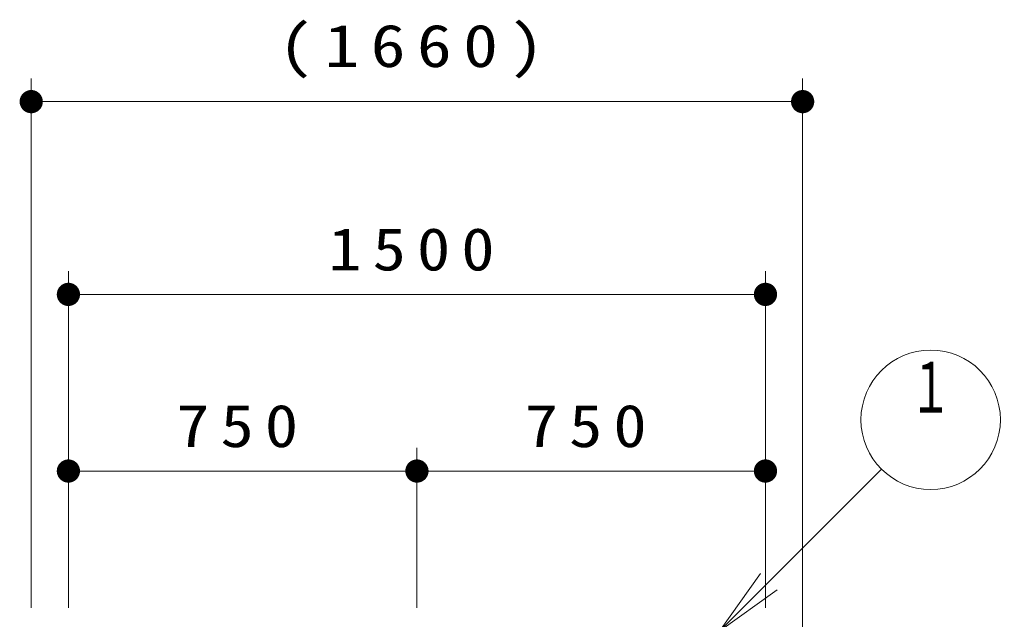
# Model space of a CAD drawing. Units: millimetres on the paper, scale 1:50. Extents: x -385 to 0, y 0 to 267.
# Drawn here: x -332.85 to -290.64, y 101.07 to 126.88 of the extents above; entities that cross this region are included whole.
import ezdxf
from ezdxf.enums import TextEntityAlignment as Align

# ---------------------------------------------------------------- set-up
doc = ezdxf.new("R2010")
doc.units = ezdxf.units.MM
doc.layers.add('1_50', color=7, linetype='Continuous', lineweight=25)
doc.styles.add('ＭＳ ゴシック', font='')
doc.styles.get('ＭＳ ゴシック').set_extended_font_data('MS Gothic')

# ---------------------------------------------------------------- blocks, each defined once
blk = doc.blocks.new('filled_dot')
at = {"color": 0, "linetype": 'Continuous', "lineweight": -2, "const_width": 1.25}
blk.add_lwpolyline([(-0.625, 0, 1), (0.625, 0, 1)], format="xyb", close=True, dxfattribs=at)

msp = doc.modelspace()

# ---------------------------------------------------------------- linework, layer by layer
at = {"layer": '1_50', "lineweight": 13}
for p, q in [((-332.348, 101.571), (-332.348, 124.348)), ((-299.148, 100.086), (-299.148, 124.348)), ((-332.348, 123.348), (-299.148, 123.348)), ((-330.748, 108.454), (-330.748, 116.054)), ((-300.748, 108.454), (-300.748, 116.054)), ((-330.748, 115.054), (-300.748, 115.054)), ((-330.748, 101.571), (-330.748, 108.454)), ((-315.748, 101.571), (-315.748, 108.454)), ((-300.748, 101.571), (-300.748, 108.454)), ((-330.748, 107.454), (-315.748, 107.454)), ((-315.748, 107.454), (-300.748, 107.454)), ((-302.726, 100.571), (-295.759, 107.537)), ((-302.726, 100.571), (-300.958, 103.045)), ((-302.726, 100.571), (-300.605, 102.692)), ((-300.251, 102.338), (-302.726, 100.571))]:
    msp.add_line(p, q, dxfattribs=at)
msp.add_circle((-293.638, 109.659), 3, dxfattribs=at)

# ---------------------------------------------------------------- block references
at = {"layer": '1_50', "lineweight": 13, "xscale": 0.4, "yscale": 0.4}
for p in [(-332.348, 123.348), (-330.748, 115.054), (-330.748, 107.454), (-315.748, 107.454)]:
    msp.add_blockref('filled_dot', p, dxfattribs=at)
at = {"layer": '1_50', "lineweight": 13, "xscale": 0.4, "yscale": 0.4, "rotation": 180}
for p in [(-299.148, 123.348), (-300.748, 115.054), (-315.748, 107.454), (-300.748, 107.454)]:
    msp.add_blockref('filled_dot', p, dxfattribs=at)

# ---------------------------------------------------------------- texts
at = {"layer": '1_50', "style": 'ＭＳ ゴシック', "width": 0.6}
msp.add_text('１', height=2.199, dxfattribs=at).set_placement((-293.638, 112.159), align=Align.TOP_CENTER)
at = {"layer": '1_50', "char_height": 1.833, "attachment_point": 8, "style": 'ＭＳ ゴシック'}
for s, insert in [('\\T1.33;\\W1.2;(1660)', (-315.748, 124.348)), ('\\T1.33;\\W1.15;1500', (-315.748, 116.054)), ('\\T1.33;\\W1.15;750', (-323.248, 108.454)), ('\\T1.33;\\W1.15;750', (-308.248, 108.454))]:
    msp.add_mtext(s, dxfattribs=dict(at, insert=insert))

doc.saveas('drawing.dxf')
